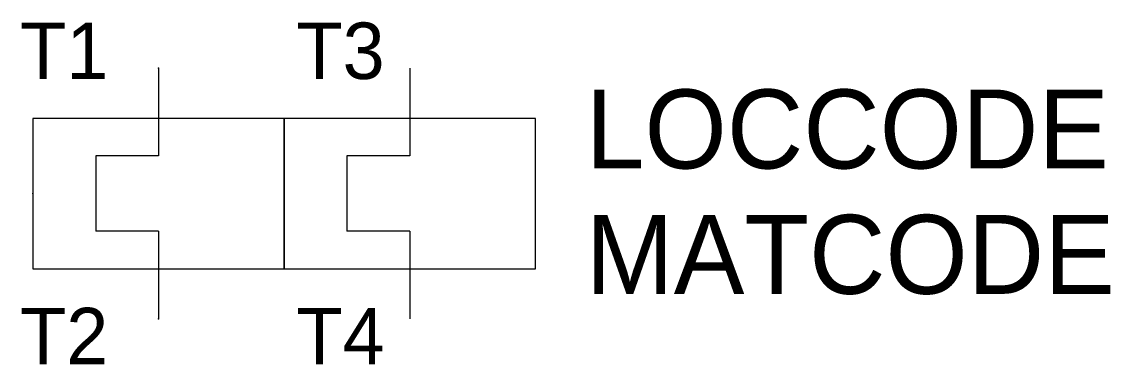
# Model space of a CAD drawing. Extents: x -5.4 to 37.9, y -6.8 to 6.9.
import ezdxf
from ezdxf.enums import TextEntityAlignment as Align

# ---------------------------------------------------------------- set-up
doc = ezdxf.new("R2010")
doc.units = 0
doc.layers.get('0').update_dxf_attribs({"linetype": 'CONTINUOUS'})
for name, color, linetype in [('A', 7, 'CONTINUOUS'), ('C', 6, 'CONTINUOUS'), ('T2', 1, 'CONTINUOUS')]:
    doc.layers.add(name, color=color, linetype=linetype)

msp = doc.modelspace()

# ---------------------------------------------------------------- linework, layer by layer
at = {"color": 0}
for p, q in [((0, 5), (0, 3)), ((10, 5), (10, 3)), ((0, 3), (-5, 3)), ((-5, 3), (-5, -3)), ((0, 3), (0, 1.5)), ((5, 3), (0, 3)), ((5, -3), (5, 3)), ((5, 3), (5, -3)), ((10, 3), (5, 3)), ((15, 3), (10, 3)), ((10, 3), (10, 1.5)), ((15, -3), (15, 3)), ((0, 1.5), (-2.5, 1.5)), ((-2.5, 1.5), (-2.5, -1.5)), ((7.5, 1.5), (7.5, -1.5)), ((10, 1.5), (7.5, 1.5)), ((0, -1.5), (-2.5, -1.5)), ((0, -1.5), (0, -3)), ((10, -1.5), (7.5, -1.5)), ((10, -1.5), (10, -3)), ((-5, -3), (0, -3)), ((0, -3), (5, -3)), ((0, -3), (0, -5)), ((5, -3), (10, -3)), ((10, -3), (10, -5)), ((10, -3), (15, -3))]:
    msp.add_line(p, q, dxfattribs=at)
at = {"layer": 'A', "color": 0}
msp.add_point((-5, 0), dxfattribs=at)
at = {"layer": 'C', "color": 0}
for p in [(0, 5), (0, -5)]:
    msp.add_point(p, dxfattribs=at)

# ---------------------------------------------------------------- texts
at = {"color": 0, "linetype": 'CONTINUOUS'}
for tag, p in [('LOCCODE', (17, 1)), ('MATCODE', (17, -4))]:
    msp.add_attdef(tag, p, '', height=3.15, dxfattribs=at)
at = {"layer": 'T2', "color": 0, "linetype": 'CONTINUOUS'}
for tag, p in [('T1', (-2, 4.57)), ('T3', (9, 4.57)), ('T2', (-2, -6.808)), ('T4', (9, -6.808))]:
    msp.add_attdef(tag, text='', height=2.25, dxfattribs=at).set_placement(p, align=Align.RIGHT)

doc.saveas('drawing.dxf')
